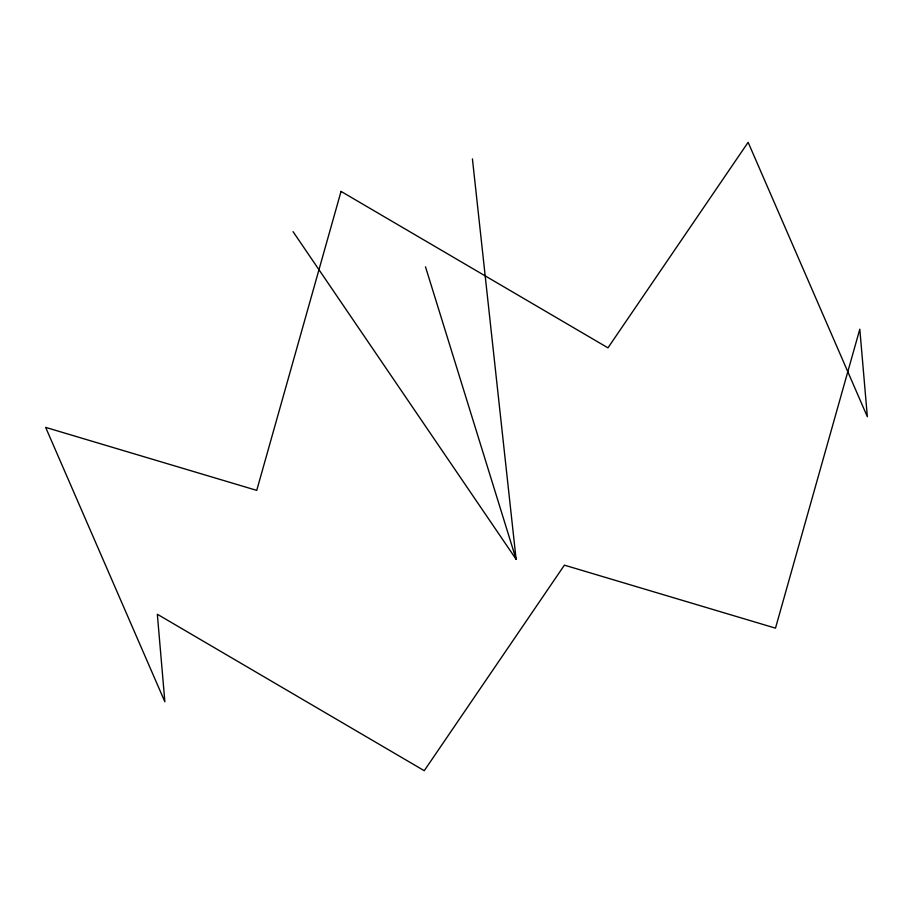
<?xml version="1.0" encoding="UTF-8"?>
<svg xmlns="http://www.w3.org/2000/svg" width="913" height="913" viewBox="0 0 913 913"><rect width="100%" height="100%" fill="white"/><g stroke="black" fill="none" stroke-linecap="round" stroke-linejoin="round"><path stroke-width="1.37" d="M293.062 231.662L516.107 559.27L472.42 158.885M425.504 266.836L516.107 559.27M341.051 191.41L256.736 490.384L45.65 427.387L164.865 701.8L157.333 614.255L424.248 770.698L564.405 565.158L775.491 628.155L859.806 329.182L867.35 416.727L748.135 142.302L607.967 347.842L341.051 191.41"/></g></svg>
